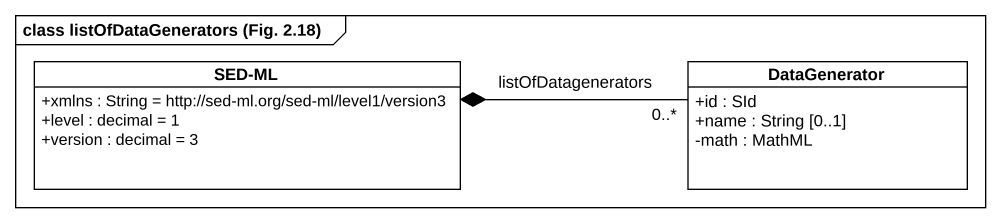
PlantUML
@startuml
mainframe class listOfDataGenerators (Fig. 2.18)
hide circle
hide empty members
skinparam classAttributeIconSize 0
class "SED-ML" as SED_ML {
  +xmlns : String = http://sed-ml.org/sed-ml/level1/version3
  +level : decimal = 1
  +version : decimal = 3
}
class DataGenerator {
  +id : SId
  +name : String [0..1]
  -math : MathML
}
SED_ML *-right- "0..*" DataGenerator : listOfDatagenerators
@enduml
